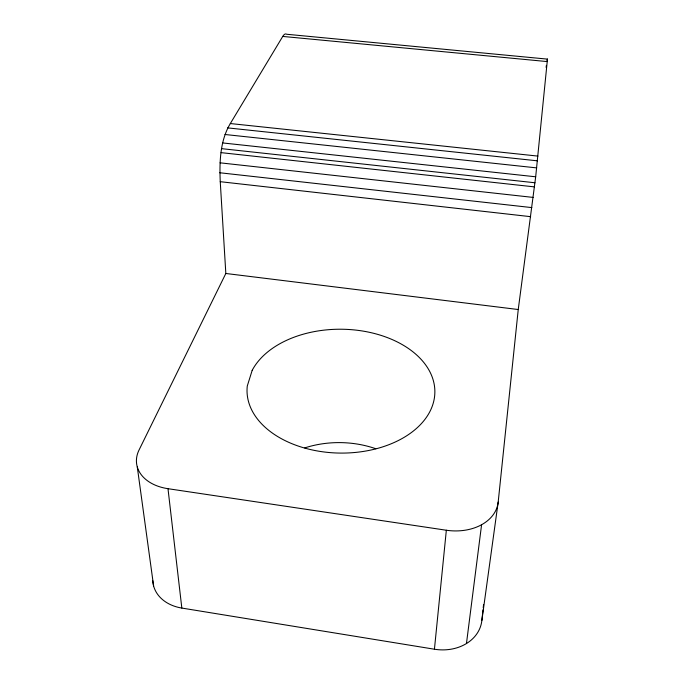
<?xml version="1.0" encoding="UTF-8"?>
<svg xmlns="http://www.w3.org/2000/svg" width="684" height="684" viewBox="0 0 684 684"><rect width="100%" height="100%" fill="white"/><g stroke="black" fill="none" stroke-linecap="round" stroke-linejoin="round"><path stroke-width="1.03" d="M181.833 608.067L167.99 488.692A45.965 31.678 -8.5 0 1 138.903 450.286L225.831 273.48L220.248 181.688C219.41 162.134 219.966 140.742 230.328 123.547L282.748 36.423A32.969 7.156 -85.5 0 1 286.63 34.251L547.465 59.123L535.683 176.797L518.241 309.527L498.183 502.082L481.852 620.491A42.57 34.722 10.4 0 1 434.434 649.219L181.833 608.067A41.98 32.37 -12.1 0 1 152.763 580.699M434.434 649.219L446.336 530.237A46.803 34.14 7.8 0 0 498.183 502.082M481.852 620.491L482.998 609.88M483.22 607.76L483.571 604.571M466.462 643.533L481.587 524.739M546.106 67.383L546.388 65.373M547.003 61.141L547.38 58.986M282.748 36.423L547.26 61.586M230.328 123.547L537.94 156.097M227.575 127.874L537.479 160.834M224.985 134.492L536.709 167.896M222.762 142.947L535.683 176.797M221.77 148.667L534.965 182.765M221.077 152.635L534.461 186.886M220.06 162.826L533.152 197.419M219.778 172.753L531.844 207.603M220.248 181.688L530.639 216.666M225.831 273.48L518.241 309.527M167.99 488.692L446.336 530.237M137.279 466.924L153.609 585.974M304.748 447.9A86.184 64.219 0.2 0 1 375.772 448.738M252.182 370.343L247.283 386.007A93.93 61.928 0.6 0 0 374.37 449.234A93.93 61.928 0.6 0 0 406.347 347.104A93.93 61.928 0.6 0 0 252.182 370.343"/></g></svg>
